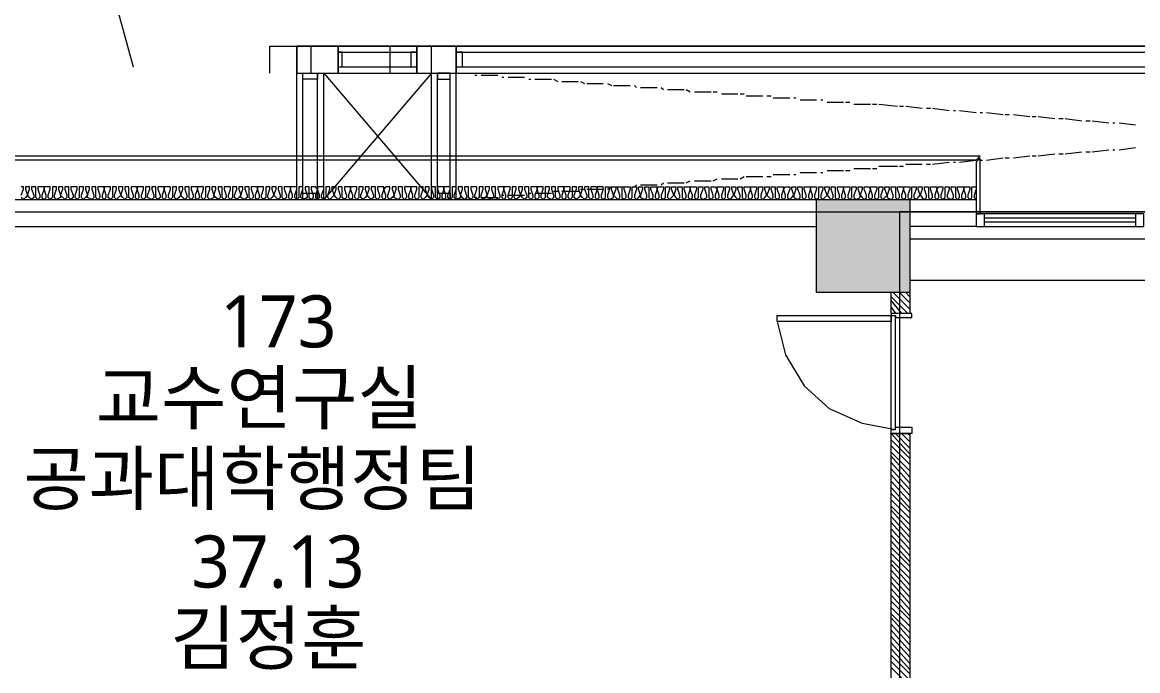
# Model space of a CAD drawing. Header units: millimetres. Extents: x -4011 to 126995, y -1911 to 106700.
# Drawn here: x 65137 to 73508, y 84288 to 89153 of the extents above; entities that cross this region are included whole.
import ezdxf

# ---------------------------------------------------------------- set-up
doc = ezdxf.new("R2010")
doc.units = ezdxf.units.MM
for name, color, linetype in [('PDF_문자', 7, 'Continuous'), ('PDF_솔리드 채우기', 7, 'Continuous'), ('PDF_형상', 7, 'Continuous')]:
    doc.layers.add(name, color=color, linetype=linetype)
doc.styles.add('PDF 맑은 고딕', font='malgun.ttf')

msp = doc.modelspace()

# ---------------------------------------------------------------- linework, layer by layer
at = {"layer": 'PDF_솔리드 채우기', "transparency": 33554559}
for points in [[(71098.4, 87823.8), (71797.9, 87823.8), (71797.9, 87823.8)], [(71098.4, 87823.8), (71797.9, 87823.8), (71797.9, 87823.8)], [(71098.4, 87823.8), (71797.9, 87823.8), (71797.9, 87823.8)], [(71098.4, 87823.8), (71797.9, 87823.8), (71797.9, 87823.8)], [(71098.4, 87823.8), (71797.9, 87823.8), (71797.9, 87823.8)], [(71098.4, 87823.8), (71797.9, 87823.8), (71797.9, 87823.8)], [(71098.4, 87823.8), (71797.9, 87823.8), (71797.9, 87823.8)], [(71098.4, 87823.8), (71797.9, 87823.8), (71797.9, 87823.8)], [(71098.4, 87823.8), (71797.9, 87823.8), (71797.9, 87823.8)], [(71098.4, 87823.8), (71098.4, 87808.3), (71797.9, 87808.3)], [(71098.4, 87823.8), (71797.9, 87823.8), (71797.9, 87808.3)], [(71098.4, 87808.3), (71797.9, 87808.3), (71797.9, 87808.3)], [(71098.4, 87808.3), (71797.9, 87808.3), (71797.9, 87808.3)], [(71098.4, 87808.3), (71797.9, 87808.3), (71797.9, 87808.3)], [(71098.4, 87808.3), (71797.9, 87808.3), (71797.9, 87808.3)], [(71098.4, 87808.3), (71797.9, 87808.3), (71797.9, 87808.3)], [(71098.4, 87808.3), (71797.9, 87808.3), (71797.9, 87808.3)], [(71098.4, 87808.3), (71098.4, 87792.7), (71797.9, 87792.7)], [(71098.4, 87808.3), (71797.9, 87808.3), (71797.9, 87792.7)], [(71098.4, 87792.7), (71797.9, 87792.7), (71797.9, 87792.7)], [(71098.4, 87792.7), (71797.9, 87792.7), (71797.9, 87792.7)], [(71098.4, 87792.7), (71797.9, 87792.7), (71797.9, 87792.7)], [(71098.4, 87792.7), (71797.9, 87792.7), (71797.9, 87792.7)], [(71098.4, 87792.7), (71797.9, 87792.7), (71797.9, 87792.7)], [(71098.4, 87792.7), (71797.9, 87792.7), (71797.9, 87792.7)], [(71098.4, 87792.7), (71797.9, 87792.7), (71797.9, 87792.7)], [(71098.4, 87792.7), (71797.9, 87792.7), (71797.9, 87792.7)], [(71098.4, 87792.7), (71797.9, 87792.7), (71797.9, 87792.7)], [(71098.4, 87792.7), (71797.9, 87792.7), (71797.9, 87792.7)], [(71098.4, 87792.7), (71797.9, 87792.7), (71797.9, 87792.7)], [(71098.4, 87792.7), (71797.9, 87792.7), (71797.9, 87792.7)], [(71098.4, 87792.7), (71098.4, 87777.2), (71797.9, 87777.2)], [(71098.4, 87792.7), (71797.9, 87792.7), (71797.9, 87777.2)], [(71098.4, 87777.2), (71797.9, 87777.2), (71797.9, 87777.2)], [(71098.4, 87777.2), (71797.9, 87777.2), (71797.9, 87777.2)], [(71098.4, 87777.2), (71797.9, 87777.2), (71797.9, 87777.2)], [(71098.4, 87777.2), (71797.9, 87777.2), (71797.9, 87777.2)], [(71098.4, 87777.2), (71797.9, 87777.2), (71797.9, 87777.2)], [(71098.4, 87777.2), (71797.9, 87777.2), (71797.9, 87777.2)], [(71098.4, 87777.2), (71797.9, 87777.2), (71797.9, 87777.2)], [(71098.4, 87777.2), (71797.9, 87777.2), (71797.9, 87777.2)], [(71098.4, 87777.2), (71797.9, 87777.2), (71797.9, 87777.2)], [(71098.4, 87777.2), (71797.9, 87777.2), (71797.9, 87777.2)], [(71098.4, 87777.2), (71797.9, 87777.2), (71797.9, 87777.2)], [(71098.4, 87777.2), (71797.9, 87777.2), (71797.9, 87777.2)], [(71098.4, 87777.2), (71098.4, 87217.6), (71797.9, 87217.6)], [(71098.4, 87777.2), (71797.9, 87777.2), (71797.9, 87217.6)], [(71098.4, 87217.6), (71098.4, 87124.3), (71797.9, 87124.3)], [(71098.4, 87217.6), (71797.9, 87217.6), (71797.9, 87124.3)], [(71098.4, 87124.3), (71797.9, 87124.3), (71797.9, 87124.3)]]:
    msp.add_solid(points, dxfattribs=at)
at = {"layer": 'PDF_형상', "lineweight": 5}
for points in [[(64725.4, 93466.3), (65300.5, 91321.2), (65051.8, 91041.4), (65673.6, 91057), (65424.9, 90808.3), (65968.9, 88818.7)], [(66994.8, 88772), (66994.8, 88974.1), (67305.7, 88974.1)], [(67196.9, 87823.8), (67196.9, 88772), (67507.8, 88772), (67507.8, 88974.1), (68098.4, 88974.1), (67507.8, 88974.1), (67507.8, 88772), (68098.4, 88772), (68098.4, 88974.1), (68393.8, 88974.1), (68393.8, 88772), (68393.8, 88974.1), (68098.4, 88974.1), (68098.4, 88772), (68393.8, 88772), (68502.6, 88772)], [(67305.7, 88772), (67305.7, 88974.1), (67896.4, 88974.1)], [(68207.3, 88772), (67399, 87823.8), (67399, 88772), (68207.3, 87823.8), (68207.3, 88772), (68207.3, 88974.1), (67896.4, 88974.1), (67896.4, 88772)], [(67507.8, 88927.5), (68098.4, 88927.5)], [(68207.3, 88974.1), (80658, 88974.1)], [(80844.6, 88974.1), (68393.8, 88974.1), (80844.6, 88974.1), (82383.4, 88974.1)], [(68393.8, 88927.5), (80844.6, 88927.5)], [(67507.8, 88818.7), (68098.4, 88818.7)], [(68393.8, 88818.7), (80844.6, 88818.7)], [(67243.5, 87823.8), (67243.5, 88772)], [(67352.3, 87823.8), (67352.3, 88772)], [(68253.9, 87823.8), (68253.9, 88772)], [(68347.1, 87823.8), (68347.1, 88772)], [(68502.6, 87823.8), (68393.8, 87823.8), (68393.8, 88772), (80844.6, 88772), (80751.3, 88772)], [(68533.7, 88756.5), (68549.2, 88756.5)], [(68580.3, 88756.5), (68704.7, 88756.5)], [(68735.8, 88740.9), (68751.3, 88740.9)], [(68782.4, 88740.9), (68906.7, 88740.9)], [(68253.9, 88725.4), (68347.1, 88725.4)], [(68937.8, 88725.4), (68953.4, 88725.4)], [(68984.5, 88725.4), (69108.8, 88725.4)], [(69124.4, 88725.4), (69155.4, 88709.8)], [(69186.5, 88709.8), (69310.9, 88709.8)], [(69326.4, 88709.8), (69357.5, 88694.3)], [(69373.1, 88694.3), (69497.4, 88694.3)], [(69528.5, 88694.3), (69559.6, 88678.8)], [(69575.1, 88678.8), (69699.5, 88678.8)], [(69730.6, 88678.8), (69746.1, 88663.2)], [(69777.2, 88663.2), (69901.6, 88663.2)], [(69932.6, 88663.2), (69948.2, 88647.7)], [(69979.3, 88647.7), (70103.6, 88647.7)], [(70119.2, 88647.7), (70150.3, 88632.1)], [(70181.3, 88632.1), (70305.7, 88632.1)], [(70321.2, 88632.1), (70352.3, 88632.1)], [(70383.4, 88616.6), (70507.8, 88616.6)], [(70523.3, 88616.6), (70554.4, 88616.6)], [(70569.9, 88601), (70694.3, 88601)], [(70725.4, 88601), (70756.5, 88601)], [(70772, 88585.5), (70896.4, 88585.5)], [(70927.5, 88585.5), (70943, 88585.5)], [(70974.1, 88569.9), (71098.4, 88569.9)], [(71129.5, 88569.9), (71145.1, 88569.9)], [(71176.2, 88554.4), (71300.5, 88554.4)], [(71316.1, 88554.4), (71347.1, 88554.4)], [(71378.2, 88538.9), (71502.6, 88538.9)], [(71518.1, 88538.9), (71549.2, 88538.9)], [(71564.8, 88538.9), (71704.7, 88523.3)], [(71720.2, 88523.3), (71751.3, 88523.3)], [(71766.8, 88523.3), (71891.2, 88507.8)], [(71922.3, 88507.8), (71953.4, 88507.8)], [(71968.9, 88507.8), (72093.3, 88492.2)], [(72124.3, 88492.2), (72139.9, 88492.2)], [(72171, 88492.2), (72295.3, 88476.7)], [(72326.4, 88476.7), (72342, 88476.7)], [(72373.1, 88476.7), (72497.4, 88461.1)], [(72512.9, 88461.1), (72544, 88461.1)], [(72575.1, 88461.1), (72699.5, 88445.6)], [(72715, 88445.6), (72746.1, 88445.6)], [(72761.7, 88445.6), (72886, 88430.1)], [(72917.1, 88430.1), (72948.2, 88430.1)], [(72963.7, 88430.1), (73088.1, 88414.5)], [(73119.2, 88414.5), (73150.3, 88414.5)], [(73165.8, 88414.5), (73290.2, 88399)], [(73321.2, 88399), (73336.8, 88399)], [(73367.9, 88399), (73492.2, 88383.4)], [(72575.1, 88134.7), (72699.5, 88150.3)], [(72715, 88150.3), (72746.1, 88150.3)], [(72761.7, 88150.3), (72886, 88165.8)], [(72917.1, 88165.8), (72948.2, 88165.8)], [(72963.7, 88165.8), (73088.1, 88181.3)], [(73119.2, 88181.3), (73150.3, 88181.3)], [(73165.8, 88181.3), (73290.2, 88196.9)], [(73321.2, 88196.9), (73336.8, 88196.9)], [(73367.9, 88196.9), (73492.2, 88212.4)], [(71564.8, 88072.5), (71704.7, 88072.5)], [(71720.2, 88072.5), (71751.3, 88072.5)], [(71766.8, 88088.1), (71891.2, 88088.1)], [(71922.3, 88088.1), (71953.4, 88088.1)], [(71968.9, 88088.1), (72093.3, 88103.6)], [(72124.3, 88103.6), (72139.9, 88103.6)], [(72171, 88103.6), (72295.3, 88119.2)], [(72326.4, 88119.2), (72342, 88119.2)], [(72373.1, 88119.2), (72497.4, 88134.7)], [(72512.9, 88134.7), (72544, 88134.7)], [(70321.2, 87963.7), (70352.3, 87979.3)], [(70383.4, 87979.3), (70507.8, 87979.3)], [(70523.3, 87979.3), (70554.4, 87994.8)], [(70569.9, 87994.8), (70694.3, 87994.8)], [(70725.4, 87994.8), (70756.5, 87994.8)], [(70772, 88010.4), (70896.4, 88010.4)], [(70927.5, 88010.4), (70943, 88010.4)], [(70974.1, 88025.9), (71098.4, 88025.9)], [(71129.5, 88025.9), (71145.1, 88025.9)], [(71176.2, 88041.4), (71300.5, 88041.4)], [(71316.1, 88041.4), (71347.1, 88041.4)], [(71378.2, 88057), (71502.6, 88057)], [(71518.1, 88057), (71549.2, 88057)], [(69326.4, 87901.6), (69357.5, 87901.6), (69373.1, 87854.9), (69373.1, 87839.4), (69357.5, 87823.8), (69342, 87839.4), (69326.4, 87854.9), (69342, 87901.6), (69342, 87917.1), (69326.4, 87917.1), (69310.9, 87917.1), (69310.9, 87901.6), (69326.4, 87854.9), (69310.9, 87839.4), (69295.3, 87823.8), (69279.8, 87839.4), (69279.8, 87854.9), (69295.3, 87901.6), (69295.3, 87917.1), (69279.8, 87917.1), (69264.2, 87917.1), (69264.2, 87901.6), (69264.2, 87854.9), (69264.2, 87839.4), (69248.7, 87823.8), (69233.2, 87839.4), (69233.2, 87854.9), (69248.7, 87901.6), (69248.7, 87917.1), (69233.2, 87917.1), (69217.6, 87917.1), (69202.1, 87917.1), (69202.1, 87901.6), (69202.1, 87917.1), (69186.5, 87917.1), (69171, 87917.1), (69155.4, 87917.1), (69155.4, 87901.6), (69171, 87854.9), (69171, 87839.4), (69155.4, 87823.8), (69139.9, 87839.4), (69139.9, 87854.9), (69139.9, 87901.6), (69139.9, 87917.1), (69124.4, 87917.1), (69108.8, 87917.1), (69108.8, 87901.6), (69124.4, 87854.9), (69124.4, 87839.4), (69108.8, 87823.8), (69077.7, 87839.4), (69077.7, 87854.9), (69093.3, 87901.6), (69093.3, 87917.1), (69077.7, 87917.1), (69062.2, 87917.1), (69062.2, 87901.6), (69062.2, 87854.9), (69062.2, 87839.4), (69046.6, 87823.8), (69031.1, 87839.4), (69031.1, 87854.9), (69046.6, 87901.6), (69046.6, 87917.1), (69031.1, 87917.1), (69015.5, 87917.1), (69000, 87917.1), (69000, 87901.6), (69000, 87917.1), (68984.5, 87917.1), (68968.9, 87917.1), (68953.4, 87917.1), (68953.4, 87901.6), (68968.9, 87854.9), (68968.9, 87839.4), (68953.4, 87823.8), (68937.8, 87839.4), (68937.8, 87854.9), (68937.8, 87901.6), (68937.8, 87917.1), (68922.3, 87917.1), (68906.7, 87917.1), (68906.7, 87901.6), (68922.3, 87854.9), (68922.3, 87839.4), (68906.7, 87823.8), (68891.2, 87839.4), (68875.6, 87854.9), (68891.2, 87901.6), (68891.2, 87917.1), (68875.6, 87917.1), (68860.1, 87917.1), (68860.1, 87901.6), (68875.6, 87854.9), (68860.1, 87839.4), (68844.6, 87823.8), (68829, 87839.4), (68829, 87854.9), (68844.6, 87901.6), (68844.6, 87917.1), (68829, 87917.1), (68813.5, 87917.1), (68813.5, 87901.6), (68813.5, 87854.9), (68813.5, 87839.4), (68797.9, 87823.8), (68782.4, 87839.4), (68782.4, 87854.9), (68797.9, 87901.6), (68797.9, 87917.1), (68782.4, 87917.1), (68766.8, 87917.1), (68751.3, 87917.1), (68751.3, 87901.6), (68751.3, 87917.1), (68735.8, 87917.1), (68720.2, 87917.1), (68704.7, 87917.1), (68704.7, 87901.6), (68720.2, 87854.9), (68720.2, 87839.4), (68704.7, 87823.8), (68689.1, 87839.4), (68689.1, 87854.9), (68689.1, 87901.6), (68689.1, 87917.1), (68673.6, 87917.1), (68658, 87917.1), (68658, 87901.6), (68673.6, 87854.9), (68673.6, 87839.4), (68658, 87823.8), (68626.9, 87839.4), (68626.9, 87854.9), (68642.5, 87901.6), (68642.5, 87917.1), (68626.9, 87917.1), (68611.4, 87917.1), (68611.4, 87901.6), (68626.9, 87854.9), (68611.4, 87839.4), (68595.9, 87823.8), (68580.3, 87839.4), (68580.3, 87854.9), (68595.9, 87901.6), (68595.9, 87917.1), (68580.3, 87917.1), (68564.8, 87917.1), (68564.8, 87901.6), (68564.8, 87854.9), (68564.8, 87839.4), (68549.2, 87823.8), (68533.7, 87839.4), (68533.7, 87854.9), (68549.2, 87901.6), (68549.2, 87917.1), (68533.7, 87917.1), (68518.1, 87917.1), (68502.6, 87917.1), (68502.6, 87901.6), (68518.1, 87854.9), (68518.1, 87839.4), (68502.6, 87823.8), (68487, 87839.4), (68487, 87854.9), (68487, 87901.6), (68487, 87917.1), (68471.5, 87917.1), (68456, 87917.1), (68456, 87901.6), (68471.5, 87854.9), (68471.5, 87839.4), (68456, 87823.8), (68440.4, 87839.4), (68424.9, 87854.9), (68440.4, 87901.6), (68440.4, 87917.1), (68424.9, 87917.1), (68409.3, 87917.1), (68409.3, 87901.6), (68424.9, 87854.9), (68424.9, 87839.4), (68393.8, 87823.8), (68378.2, 87839.4), (68378.2, 87854.9), (68393.8, 87901.6), (68393.8, 87917.1), (68378.2, 87917.1), (68362.7, 87917.1), (68362.7, 87901.6), (68362.7, 87854.9), (68362.7, 87839.4), (68347.1, 87823.8), (68331.6, 87839.4), (68331.6, 87854.9), (68347.1, 87901.6), (68347.1, 87917.1), (68331.6, 87917.1), (68316.1, 87917.1), (68300.5, 87917.1), (68300.5, 87901.6), (68300.5, 87917.1), (68285, 87917.1), (68269.4, 87917.1), (68253.9, 87917.1), (68253.9, 87901.6), (68269.4, 87854.9), (68269.4, 87839.4), (68253.9, 87823.8), (68238.3, 87839.4), (68238.3, 87854.9), (68238.3, 87901.6), (68238.3, 87917.1), (68222.8, 87917.1), (68207.3, 87917.1), (68207.3, 87901.6), (68222.8, 87854.9), (68222.8, 87839.4), (68207.3, 87823.8), (68191.7, 87839.4), (68176.2, 87854.9), (68191.7, 87901.6), (68191.7, 87917.1), (68176.2, 87917.1), (68160.6, 87917.1), (68160.6, 87901.6), (68176.2, 87854.9), (68160.6, 87839.4), (68145.1, 87823.8), (68129.5, 87839.4), (68129.5, 87854.9), (68145.1, 87901.6), (68145.1, 87917.1), (68129.5, 87917.1), (68114, 87917.1), (68114, 87901.6), (68114, 87854.9), (68114, 87839.4), (68098.4, 87823.8), (68082.9, 87839.4), (68082.9, 87854.9), (68098.4, 87901.6), (68098.4, 87917.1), (68082.9, 87917.1), (68067.4, 87917.1), (68051.8, 87917.1), (68051.8, 87901.6), (68051.8, 87917.1), (68036.3, 87917.1), (68020.7, 87917.1), (68005.2, 87917.1), (68005.2, 87901.6), (68020.7, 87854.9), (68020.7, 87839.4), (68005.2, 87823.8), (67989.6, 87839.4), (67989.6, 87854.9), (67989.6, 87901.6), (67989.6, 87917.1), (67974.1, 87917.1), (67958.5, 87917.1), (67958.5, 87901.6), (67974.1, 87854.9), (67974.1, 87839.4), (67958.5, 87823.8), (67927.5, 87839.4), (67927.5, 87854.9), (67943, 87901.6), (67943, 87917.1), (67927.5, 87917.1), (67911.9, 87917.1), (67911.9, 87901.6), (67927.5, 87854.9), (67911.9, 87839.4), (67896.4, 87823.8), (67880.8, 87839.4), (67880.8, 87854.9), (67896.4, 87901.6), (67896.4, 87917.1), (67880.8, 87917.1), (67865.3, 87917.1), (67849.7, 87901.6), (67849.7, 87917.1), (67834.2, 87917.1), (67818.6, 87917.1), (67803.1, 87917.1), (67803.1, 87901.6), (67818.6, 87854.9), (67818.6, 87839.4), (67803.1, 87823.8), (67787.6, 87839.4), (67787.6, 87854.9), (67787.6, 87901.6), (67787.6, 87917.1), (67772, 87917.1), (67756.5, 87917.1), (67756.5, 87901.6), (67772, 87854.9), (67772, 87839.4), (67756.5, 87823.8), (67740.9, 87839.4), (67725.4, 87854.9), (67740.9, 87901.6), (67740.9, 87917.1), (67725.4, 87917.1), (67709.8, 87917.1), (67709.8, 87901.6), (67725.4, 87854.9), (67709.8, 87839.4), (67694.3, 87823.8), (67678.8, 87839.4), (67678.8, 87854.9), (67694.3, 87901.6), (67694.3, 87917.1), (67678.8, 87917.1), (67663.2, 87917.1), (67663.2, 87901.6), (67663.2, 87854.9), (67663.2, 87839.4), (67647.7, 87823.8), (67632.1, 87839.4), (67632.1, 87854.9), (67647.7, 87901.6), (67647.7, 87917.1), (67632.1, 87917.1), (67616.6, 87917.1), (67601, 87917.1), (67601, 87901.6), (67601, 87917.1), (67585.5, 87917.1), (67569.9, 87917.1), (67554.4, 87917.1), (67554.4, 87901.6), (67569.9, 87854.9), (67569.9, 87839.4), (67554.4, 87823.8), (67538.9, 87839.4), (67538.9, 87854.9), (67538.9, 87901.6), (67538.9, 87917.1), (67523.3, 87917.1), (67507.8, 87917.1), (67507.8, 87901.6), (67523.3, 87854.9), (67523.3, 87839.4), (67507.8, 87823.8), (67492.2, 87839.4), (67476.7, 87854.9), (67492.2, 87901.6), (67492.2, 87917.1), (67476.7, 87917.1), (67461.1, 87917.1), (67461.1, 87901.6), (67476.7, 87854.9), (67461.1, 87839.4), (67445.6, 87823.8), (67430, 87839.4), (67430, 87854.9), (67445.6, 87901.6), (67445.6, 87917.1), (67430, 87917.1), (67414.5, 87917.1), (67414.5, 87901.6), (67414.5, 87854.9), (67414.5, 87839.4), (67399, 87823.8), (67383.4, 87839.4), (67383.4, 87854.9), (67399, 87901.6), (67399, 87917.1), (67383.4, 87917.1), (67367.9, 87917.1), (67352.3, 87917.1), (67352.3, 87901.6), (67336.8, 87917.1), (67321.2, 87917.1), (67305.7, 87917.1), (67305.7, 87901.6), (67321.2, 87854.9), (67321.2, 87839.4), (67305.7, 87823.8), (67290.1, 87839.4), (67290.1, 87854.9), (67290.1, 87901.6), (67290.1, 87917.1), (67274.6, 87917.1), (67259.1, 87917.1), (67259.1, 87901.6), (67274.6, 87854.9), (67274.6, 87839.4), (67243.5, 87823.8), (67228, 87839.4), (67228, 87854.9), (67243.5, 87901.6), (67243.5, 87917.1), (67228, 87917.1), (67212.4, 87917.1), (67212.4, 87901.6), (67212.4, 87854.9), (67212.4, 87839.4), (67196.9, 87823.8), (67181.3, 87839.4), (67181.3, 87854.9), (67196.9, 87901.6), (67196.9, 87917.1), (67181.3, 87917.1), (67165.8, 87917.1), (67150.3, 87917.1), (67150.3, 87901.6), (67150.3, 87917.1), (67134.7, 87917.1), (67119.2, 87917.1), (67103.6, 87917.1), (67103.6, 87901.6), (67119.2, 87854.9), (67119.2, 87839.4), (67103.6, 87823.8), (67088.1, 87839.4), (67088.1, 87854.9), (67088.1, 87901.6), (67088.1, 87917.1), (67072.5, 87917.1), (67057, 87917.1), (67057, 87901.6), (67072.5, 87854.9), (67072.5, 87839.4), (67057, 87823.8), (67041.4, 87839.4), (67025.9, 87854.9), (67041.4, 87901.6), (67041.4, 87917.1), (67025.9, 87917.1), (67010.4, 87917.1), (67010.4, 87901.6), (67025.9, 87854.9), (67010.4, 87839.4), (66994.8, 87823.8), (66979.3, 87839.4), (66979.3, 87854.9), (66994.8, 87901.6), (66994.8, 87917.1), (66979.3, 87917.1), (66963.7, 87917.1), (66963.7, 87901.6), (66963.7, 87854.9), (66963.7, 87839.4), (66948.2, 87823.8), (66932.6, 87839.4), (66932.6, 87854.9), (66948.2, 87901.6), (66948.2, 87917.1), (66932.6, 87917.1), (66917.1, 87917.1), (66901.5, 87917.1), (66901.5, 87901.6), (66901.5, 87917.1), (66886, 87917.1), (66870.5, 87917.1), (66854.9, 87917.1), (66854.9, 87901.6), (66870.5, 87854.9), (66870.5, 87839.4), (66854.9, 87823.8), (66839.4, 87839.4), (66839.4, 87854.9), (66839.4, 87901.6), (66839.4, 87917.1), (66823.8, 87917.1), (66808.3, 87917.1), (66808.3, 87901.6), (66823.8, 87854.9), (66823.8, 87839.4), (66808.3, 87823.8), (66777.2, 87839.4), (66777.2, 87854.9), (66792.7, 87901.6), (66792.7, 87917.1), (66777.2, 87917.1), (66761.7, 87917.1), (66761.7, 87901.6), (66777.2, 87854.9), (66761.7, 87839.4), (66746.1, 87823.8), (66730.6, 87839.4), (66730.6, 87854.9), (66746.1, 87901.6), (66746.1, 87917.1), (66730.6, 87917.1), (66715, 87917.1), (66715, 87901.6), (66715, 87854.9), (66715, 87839.4), (66699.5, 87823.8), (66683.9, 87839.4), (66683.9, 87854.9), (66699.5, 87901.6), (66699.5, 87917.1), (66683.9, 87917.1), (66668.4, 87917.1), (66652.8, 87917.1), (66652.8, 87901.6), (66668.4, 87854.9), (66668.4, 87839.4), (66652.8, 87823.8), (66637.3, 87839.4), (66637.3, 87854.9), (66637.3, 87901.6), (66637.3, 87917.1), (66621.8, 87917.1), (66606.2, 87917.1), (66606.2, 87901.6), (66621.8, 87854.9), (66621.8, 87839.4), (66606.2, 87823.8), (66590.7, 87839.4), (66575.1, 87854.9), (66590.7, 87901.6), (66590.7, 87917.1), (66575.1, 87917.1), (66559.6, 87917.1), (66559.6, 87901.6), (66575.1, 87854.9), (66575.1, 87839.4), (66544, 87823.8), (66528.5, 87839.4), (66528.5, 87854.9), (66544, 87901.6), (66544, 87917.1), (66528.5, 87917.1), (66512.9, 87917.1), (66512.9, 87901.6), (66512.9, 87854.9), (66512.9, 87839.4), (66497.4, 87823.8), (66481.9, 87839.4), (66481.9, 87854.9), (66497.4, 87901.6), (66497.4, 87917.1), (66481.9, 87917.1), (66466.3, 87917.1), (66450.8, 87917.1), (66450.8, 87901.6), (66450.8, 87917.1), (66435.2, 87917.1), (66419.7, 87917.1), (66404.1, 87917.1), (66404.1, 87901.6), (66419.7, 87854.9), (66419.7, 87839.4), (66404.1, 87823.8), (66388.6, 87839.4), (66388.6, 87854.9), (66388.6, 87901.6), (66388.6, 87917.1), (66373.1, 87917.1), (66357.5, 87917.1), (66357.5, 87901.6), (66373.1, 87854.9), (66373.1, 87839.4), (66357.5, 87823.8), (66342, 87839.4), (66326.4, 87854.9), (66342, 87901.6), (66342, 87917.1), (66326.4, 87917.1), (66310.9, 87917.1), (66310.9, 87901.6), (66326.4, 87854.9), (66310.9, 87839.4), (66295.3, 87823.8), (66279.8, 87839.4), (66279.8, 87854.9), (66295.3, 87901.6), (66295.3, 87917.1), (66279.8, 87917.1), (66264.2, 87917.1), (66264.2, 87901.6), (66264.2, 87854.9), (66264.2, 87839.4), (66248.7, 87823.8), (66233.2, 87839.4), (66233.2, 87854.9), (66248.7, 87901.6), (66248.7, 87917.1), (66233.2, 87917.1), (66217.6, 87917.1), (66202.1, 87917.1), (66202.1, 87901.6), (66202.1, 87917.1), (66186.5, 87917.1), (66171, 87917.1), (66155.4, 87917.1), (66155.4, 87901.6), (66171, 87854.9), (66171, 87839.4), (66155.4, 87823.8), (66139.9, 87839.4), (66139.9, 87854.9), (66139.9, 87901.6), (66139.9, 87917.1), (66124.3, 87917.1), (66108.8, 87917.1), (66108.8, 87901.6), (66124.3, 87854.9), (66124.3, 87839.4), (66108.8, 87823.8), (66077.7, 87839.4), (66077.7, 87854.9), (66093.3, 87901.6), (66093.3, 87917.1), (66077.7, 87917.1), (66062.2, 87917.1), (66062.2, 87901.6), (66062.2, 87854.9), (66062.2, 87839.4), (66046.6, 87823.8), (66031.1, 87839.4), (66031.1, 87854.9), (66046.6, 87901.6), (66046.6, 87917.1), (66031.1, 87917.1), (66015.5, 87917.1), (66000, 87917.1), (66000, 87901.6), (66000, 87917.1), (65984.5, 87917.1), (65968.9, 87917.1), (65953.4, 87917.1), (65953.4, 87901.6), (65968.9, 87854.9), (65968.9, 87839.4), (65953.4, 87823.8), (65937.8, 87839.4), (65937.8, 87854.9), (65937.8, 87901.6), (65937.8, 87917.1), (65922.3, 87917.1), (65906.7, 87917.1), (65906.7, 87901.6), (65922.3, 87854.9), (65922.3, 87839.4), (65906.7, 87823.8), (65891.2, 87839.4), (65875.6, 87854.9), (65891.2, 87901.6), (65891.2, 87917.1), (65875.6, 87917.1), (65860.1, 87917.1), (65860.1, 87901.6), (65875.6, 87854.9), (65860.1, 87839.4), (65844.6, 87823.8), (65829, 87839.4), (65829, 87854.9), (65844.6, 87901.6), (65844.6, 87917.1), (65829, 87917.1), (65813.5, 87917.1), (65813.5, 87901.6), (65813.5, 87854.9), (65813.5, 87839.4), (65797.9, 87823.8), (65782.4, 87839.4), (65782.4, 87854.9), (65797.9, 87901.6), (65797.9, 87917.1), (65782.4, 87917.1), (65766.8, 87917.1), (65751.3, 87917.1), (65751.3, 87901.6), (65751.3, 87917.1), (65735.7, 87917.1), (65720.2, 87917.1), (65704.7, 87917.1), (65704.7, 87901.6), (65720.2, 87854.9), (65720.2, 87839.4), (65704.7, 87823.8), (65689.1, 87839.4), (65689.1, 87854.9), (65689.1, 87901.6), (65689.1, 87917.1), (65673.6, 87917.1), (65658, 87917.1), (65658, 87901.6), (65673.6, 87854.9), (65673.6, 87839.4), (65658, 87823.8), (65626.9, 87839.4), (65626.9, 87854.9), (65642.5, 87901.6), (65642.5, 87917.1), (65626.9, 87917.1), (65611.4, 87917.1), (65611.4, 87901.6), (65626.9, 87854.9), (65611.4, 87839.4), (65595.9, 87823.8), (65580.3, 87839.4), (65580.3, 87854.9), (65595.9, 87901.6), (65595.9, 87917.1), (65580.3, 87917.1), (65564.8, 87917.1), (65564.8, 87901.6), (65564.8, 87854.9), (65564.8, 87839.4), (65549.2, 87823.8), (65533.7, 87839.4), (65533.7, 87854.9), (65549.2, 87901.6), (65549.2, 87917.1), (65533.7, 87917.1), (65518.1, 87917.1), (65502.6, 87917.1), (65502.6, 87901.6), (65518.1, 87854.9), (65518.1, 87839.4), (65502.6, 87823.8), (65487, 87839.4), (65487, 87854.9), (65487, 87901.6), (65487, 87917.1), (65471.5, 87917.1), (65456, 87917.1), (65456, 87901.6), (65471.5, 87854.9), (65471.5, 87839.4), (65456, 87823.8), (65440.4, 87839.4), (65424.9, 87854.9), (65440.4, 87901.6), (65440.4, 87917.1), (65424.9, 87917.1), (65409.3, 87917.1), (65409.3, 87901.6), (65424.9, 87854.9), (65424.9, 87839.4), (65393.8, 87823.8), (65378.2, 87839.4), (65378.2, 87854.9), (65393.8, 87901.6), (65393.8, 87917.1), (65378.2, 87917.1), (65362.7, 87917.1), (65362.7, 87901.6), (65362.7, 87854.9), (65362.7, 87839.4), (65347.1, 87823.8), (65331.6, 87839.4), (65331.6, 87854.9), (65347.1, 87901.6), (65347.1, 87917.1), (65331.6, 87917.1), (65316.1, 87917.1), (65300.5, 87917.1), (65300.5, 87901.6), (65300.5, 87917.1), (65285, 87917.1), (65269.4, 87917.1), (65253.9, 87917.1), (65253.9, 87901.6), (65269.4, 87854.9), (65269.4, 87839.4), (65253.9, 87823.8), (65238.3, 87839.4), (65238.3, 87854.9), (65238.3, 87901.6), (65238.3, 87917.1), (65222.8, 87917.1), (65207.3, 87917.1), (65207.3, 87901.6), (65222.8, 87854.9), (65222.8, 87839.4), (65207.3, 87823.8), (65191.7, 87839.4), (65176.2, 87854.9), (65191.7, 87901.6), (65191.7, 87917.1), (65176.2, 87917.1), (65160.6, 87917.1), (65160.6, 87901.6), (65176.2, 87854.9), (65160.6, 87839.4), (65145.1, 87823.8), (65129.5, 87839.4)], [(65129.5, 87854.9), (65145.1, 87901.6), (65145.1, 87917.1), (65129.5, 87917.1)], [(69373.1, 87901.6), (69497.4, 87901.6), (69497.4, 87917.1), (69481.9, 87917.1), (69466.3, 87917.1), (69450.8, 87917.1), (69450.8, 87901.6), (69450.8, 87917.1), (69435.2, 87917.1), (69419.7, 87917.1), (69404.1, 87917.1), (69404.1, 87901.6), (69419.7, 87854.9), (69419.7, 87839.4), (69404.1, 87823.8), (69388.6, 87839.4), (69388.6, 87854.9), (69388.6, 87901.6), (69388.6, 87917.1), (69373.1, 87917.1), (69357.5, 87917.1), (69357.5, 87901.6)], [(69497.4, 87901.6), (69481.9, 87854.9), (69481.9, 87839.4), (69497.4, 87823.8), (69513, 87839.4), (69513, 87854.9), (69513, 87901.6), (69513, 87917.1), (69528.5, 87917.1), (69544, 87917.1), (69544, 87901.6), (69528.5, 87854.9), (69528.5, 87839.4), (69544, 87823.8), (69575.1, 87839.4), (69575.1, 87854.9), (69559.6, 87901.6), (69559.6, 87917.1), (69575.1, 87917.1), (69590.7, 87917.1), (69590.7, 87901.6), (69575.1, 87854.9), (69590.7, 87839.4), (69606.2, 87823.8), (69621.8, 87839.4), (69621.8, 87854.9), (69606.2, 87901.6), (69606.2, 87917.1), (69621.8, 87917.1), (69637.3, 87917.1), (69637.3, 87901.6), (69637.3, 87854.9), (69637.3, 87839.4), (69652.9, 87823.8), (69668.4, 87839.4), (69668.4, 87854.9), (69652.9, 87901.6), (69652.9, 87917.1), (69668.4, 87917.1), (69683.9, 87917.1), (69699.5, 87917.1), (69699.5, 87901.6), (69683.9, 87854.9), (69683.9, 87839.4), (69699.5, 87823.8), (69715, 87839.4), (69715, 87854.9), (69715, 87901.6), (69715, 87917.1), (69730.6, 87917.1), (69746.1, 87917.1), (69746.1, 87901.6), (69730.6, 87854.9), (69730.6, 87839.4), (69746.1, 87823.8), (69761.7, 87839.4), (69777.2, 87854.9), (69761.7, 87901.6), (69761.7, 87917.1), (69777.2, 87917.1), (69792.7, 87917.1), (69792.7, 87901.6), (69777.2, 87854.9), (69777.2, 87839.4), (69808.3, 87823.8), (69823.8, 87839.4), (69823.8, 87854.9), (69808.3, 87901.6), (69808.3, 87917.1), (69823.8, 87917.1), (69839.4, 87917.1), (69839.4, 87901.6), (69839.4, 87854.9), (69839.4, 87839.4), (69854.9, 87823.8), (69870.5, 87839.4), (69870.5, 87854.9), (69854.9, 87901.6), (69854.9, 87917.1), (69870.5, 87917.1), (69886, 87917.1), (69901.6, 87917.1), (69901.6, 87901.6), (69901.6, 87917.1), (69917.1, 87917.1), (69932.6, 87917.1), (69948.2, 87917.1), (69948.2, 87901.6), (69932.6, 87854.9), (69932.6, 87839.4), (69948.2, 87823.8), (69963.7, 87839.4), (69963.7, 87854.9), (69963.7, 87901.6), (69963.7, 87917.1), (69979.3, 87917.1), (69994.8, 87917.1), (69994.8, 87901.6), (69979.3, 87854.9), (69979.3, 87839.4), (69994.8, 87823.8), (70010.4, 87839.4), (70025.9, 87854.9), (70010.4, 87901.6), (70010.4, 87917.1), (70025.9, 87917.1), (70041.5, 87917.1), (70041.5, 87901.6), (70025.9, 87854.9), (70041.5, 87839.4), (70057, 87823.8), (70072.5, 87839.4), (70072.5, 87854.9), (70057, 87901.6), (70057, 87917.1), (70072.5, 87917.1), (70088.1, 87917.1), (70088.1, 87901.6), (70088.1, 87854.9), (70088.1, 87839.4), (70103.6, 87823.8), (70119.2, 87839.4), (70119.2, 87854.9), (70103.6, 87901.6), (70103.6, 87917.1), (70119.2, 87917.1), (70134.7, 87917.1), (70150.3, 87917.1), (70150.3, 87901.6), (70150.3, 87917.1), (70165.8, 87917.1), (70181.3, 87917.1), (70196.9, 87917.1), (70196.9, 87901.6), (70181.3, 87854.9), (70181.3, 87839.4), (70196.9, 87823.8), (70212.4, 87839.4), (70212.4, 87854.9), (70212.4, 87901.6), (70212.4, 87917.1), (70228, 87917.1), (70243.5, 87917.1), (70243.5, 87901.6), (70228, 87854.9), (70228, 87839.4), (70243.5, 87823.8), (70274.6, 87839.4), (70274.6, 87854.9), (70259.1, 87901.6), (70259.1, 87917.1), (70274.6, 87917.1), (70290.2, 87917.1), (70290.2, 87901.6), (70290.2, 87854.9), (70290.2, 87839.4), (70305.7, 87823.8), (70321.2, 87839.4), (70321.2, 87854.9), (70305.7, 87901.6), (70305.7, 87917.1), (70321.2, 87917.1), (70336.8, 87917.1), (70352.3, 87901.6), (70352.3, 87917.1), (70367.9, 87917.1), (70383.4, 87917.1), (70399, 87917.1), (70399, 87901.6), (70383.4, 87854.9), (70383.4, 87839.4), (70399, 87823.8), (70414.5, 87839.4), (70414.5, 87854.9), (70414.5, 87901.6), (70414.5, 87917.1), (70430.1, 87917.1), (70445.6, 87917.1), (70445.6, 87901.6), (70430.1, 87854.9), (70430.1, 87839.4), (70445.6, 87823.8), (70461.1, 87839.4), (70476.7, 87854.9), (70461.1, 87901.6), (70461.1, 87917.1), (70476.7, 87917.1), (70492.2, 87917.1), (70492.2, 87901.6), (70476.7, 87854.9), (70492.2, 87839.4), (70507.8, 87823.8), (70523.3, 87839.4), (70523.3, 87854.9), (70507.8, 87901.6), (70507.8, 87917.1), (70523.3, 87917.1), (70538.9, 87917.1), (70538.9, 87901.6), (70538.9, 87854.9), (70538.9, 87839.4), (70554.4, 87823.8), (70569.9, 87839.4), (70569.9, 87854.9), (70554.4, 87901.6), (70554.4, 87917.1), (70569.9, 87917.1), (70585.5, 87917.1), (70601, 87917.1), (70601, 87901.6), (70601, 87917.1), (70616.6, 87917.1), (70632.1, 87917.1), (70647.7, 87917.1), (70647.7, 87901.6), (70632.1, 87854.9), (70632.1, 87839.4), (70647.7, 87823.8), (70663.2, 87839.4), (70663.2, 87854.9), (70663.2, 87901.6), (70663.2, 87917.1), (70678.8, 87917.1), (70694.3, 87917.1), (70694.3, 87901.6), (70678.8, 87854.9), (70678.8, 87839.4), (70694.3, 87823.8), (70709.8, 87839.4), (70725.4, 87854.9), (70709.8, 87901.6), (70709.8, 87917.1), (70725.4, 87917.1), (70740.9, 87917.1), (70740.9, 87901.6), (70725.4, 87854.9), (70740.9, 87839.4), (70756.5, 87823.8), (70772, 87839.4), (70772, 87854.9), (70756.5, 87901.6), (70756.5, 87917.1), (70772, 87917.1), (70787.6, 87917.1), (70787.6, 87901.6), (70787.6, 87854.9), (70787.6, 87839.4), (70803.1, 87823.8), (70818.7, 87839.4), (70818.7, 87854.9), (70803.1, 87901.6), (70803.1, 87917.1), (70818.7, 87917.1), (70834.2, 87917.1), (70849.7, 87917.1), (70849.7, 87901.6), (70865.3, 87917.1), (70880.8, 87917.1), (70896.4, 87917.1), (70896.4, 87901.6), (70880.8, 87854.9), (70880.8, 87839.4), (70896.4, 87823.8), (70911.9, 87839.4), (70927.5, 87854.9), (70911.9, 87901.6), (70911.9, 87917.1), (70927.5, 87917.1), (70943, 87917.1), (70943, 87901.6), (70927.5, 87854.9), (70927.5, 87839.4), (70958.5, 87823.8), (70974.1, 87839.4), (70974.1, 87854.9), (70958.5, 87901.6), (70958.5, 87917.1), (70974.1, 87917.1), (70989.6, 87917.1), (70989.6, 87901.6), (70989.6, 87854.9), (70989.6, 87839.4), (71005.2, 87823.8), (71020.7, 87839.4), (71020.7, 87854.9), (71005.2, 87901.6), (71005.2, 87917.1), (71020.7, 87917.1), (71036.3, 87917.1), (71051.8, 87917.1), (71051.8, 87901.6), (71051.8, 87917.1), (71067.4, 87917.1), (71082.9, 87917.1), (71098.4, 87917.1), (71098.4, 87901.6), (71082.9, 87854.9), (71082.9, 87839.4), (71098.4, 87823.8), (71114, 87839.4), (71114, 87854.9), (71114, 87901.6), (71114, 87917.1), (71129.5, 87917.1), (71145.1, 87917.1), (71145.1, 87901.6), (71129.5, 87854.9), (71129.5, 87839.4), (71145.1, 87823.8), (71160.6, 87839.4), (71176.2, 87854.9), (71160.6, 87901.6), (71160.6, 87917.1), (71176.2, 87917.1), (71191.7, 87917.1), (71191.7, 87901.6), (71176.2, 87854.9), (71191.7, 87839.4), (71207.3, 87823.8), (71222.8, 87839.4), (71222.8, 87854.9), (71207.3, 87901.6), (71207.3, 87917.1), (71222.8, 87917.1), (71238.3, 87917.1), (71238.3, 87901.6), (71238.3, 87854.9), (71238.3, 87839.4), (71253.9, 87823.8), (71269.4, 87839.4), (71269.4, 87854.9), (71253.9, 87901.6), (71253.9, 87917.1), (71269.4, 87917.1), (71285, 87917.1), (71300.5, 87917.1), (71300.5, 87901.6), (71300.5, 87917.1), (71316.1, 87917.1), (71331.6, 87917.1), (71347.1, 87917.1), (71347.1, 87901.6), (71331.6, 87854.9), (71331.6, 87839.4), (71347.1, 87823.8), (71362.7, 87839.4), (71362.7, 87854.9), (71362.7, 87901.6), (71362.7, 87917.1), (71378.2, 87917.1), (71393.8, 87917.1), (71393.8, 87901.6), (71378.2, 87854.9), (71378.2, 87839.4), (71393.8, 87823.8), (71424.9, 87839.4), (71424.9, 87854.9), (71409.3, 87901.6), (71409.3, 87917.1), (71424.9, 87917.1), (71440.4, 87917.1), (71440.4, 87901.6), (71424.9, 87854.9), (71440.4, 87839.4), (71456, 87823.8), (71471.5, 87839.4), (71471.5, 87854.9), (71456, 87901.6), (71456, 87917.1), (71471.5, 87917.1), (71487, 87917.1), (71502.6, 87901.6), (71502.6, 87917.1), (71518.1, 87917.1), (71533.7, 87917.1), (71549.2, 87917.1), (71549.2, 87901.6), (71533.7, 87854.9), (71533.7, 87839.4), (71549.2, 87823.8), (71564.8, 87839.4), (71564.8, 87854.9), (71564.8, 87901.6), (71564.8, 87917.1), (71580.3, 87917.1), (71595.9, 87917.1), (71595.9, 87901.6), (71580.3, 87854.9), (71580.3, 87839.4), (71595.9, 87823.8), (71611.4, 87839.4), (71626.9, 87854.9), (71611.4, 87901.6), (71611.4, 87917.1), (71626.9, 87917.1), (71642.5, 87917.1), (71642.5, 87901.6), (71626.9, 87854.9), (71626.9, 87839.4), (71658, 87823.8), (71673.6, 87839.4), (71673.6, 87854.9), (71658, 87901.6), (71658, 87917.1), (71673.6, 87917.1), (71689.1, 87917.1), (71689.1, 87901.6), (71689.1, 87854.9), (71689.1, 87839.4), (71704.7, 87823.8), (71720.2, 87839.4), (71720.2, 87854.9), (71704.7, 87901.6), (71704.7, 87917.1), (71720.2, 87917.1), (71735.7, 87917.1), (71751.3, 87917.1), (71751.3, 87901.6), (71751.3, 87917.1), (71766.8, 87917.1), (71782.4, 87917.1), (71797.9, 87917.1), (71797.9, 87901.6), (71782.4, 87854.9), (71782.4, 87839.4), (71797.9, 87823.8), (71813.5, 87839.4), (71813.5, 87854.9), (71813.5, 87901.6), (71813.5, 87917.1), (71829, 87917.1), (71844.6, 87917.1), (71844.6, 87901.6), (71829, 87854.9), (71829, 87839.4), (71844.6, 87823.8), (71860.1, 87839.4), (71875.6, 87854.9), (71860.1, 87901.6), (71860.1, 87917.1), (71875.6, 87917.1), (71891.2, 87917.1), (71891.2, 87901.6), (71875.6, 87854.9), (71891.2, 87839.4), (71906.7, 87823.8), (71922.3, 87839.4), (71922.3, 87854.9), (71906.7, 87901.6), (71906.7, 87917.1), (71922.3, 87917.1), (71937.8, 87917.1), (71937.8, 87901.6), (71937.8, 87854.9), (71937.8, 87839.4), (71953.4, 87823.8), (71968.9, 87839.4), (71968.9, 87854.9), (71953.4, 87901.6), (71953.4, 87917.1), (71968.9, 87917.1), (71984.5, 87917.1), (72000, 87917.1), (72000, 87901.6), (72015.5, 87917.1), (72031.1, 87917.1), (72046.6, 87917.1), (72046.6, 87901.6), (72031.1, 87854.9), (72031.1, 87839.4), (72046.6, 87823.8), (72062.2, 87839.4), (72062.2, 87854.9), (72062.2, 87901.6), (72062.2, 87917.1), (72077.7, 87917.1), (72093.3, 87917.1), (72093.3, 87901.6), (72077.7, 87854.9), (72077.7, 87839.4), (72108.8, 87823.8), (72124.3, 87839.4), (72124.3, 87854.9), (72108.8, 87901.6), (72108.8, 87917.1), (72124.3, 87917.1), (72139.9, 87917.1), (72139.9, 87901.6), (72139.9, 87854.9), (72139.9, 87839.4), (72155.4, 87823.8), (72171, 87839.4), (72171, 87854.9), (72155.4, 87901.6), (72155.4, 87917.1), (72171, 87917.1), (72186.5, 87917.1), (72202.1, 87917.1), (72202.1, 87901.6), (72202.1, 87917.1), (72217.6, 87917.1), (72233.2, 87917.1), (72248.7, 87917.1), (72248.7, 87901.6), (72233.2, 87854.9), (72233.2, 87839.4), (72248.7, 87823.8), (72264.2, 87839.4), (72264.2, 87854.9), (72264.2, 87901.6), (72264.2, 87917.1), (72279.8, 87917.1), (72295.3, 87917.1), (72295.3, 87901.6), (72279.8, 87854.9), (72279.8, 87839.4), (72295.3, 87823.8), (72295.3, 87621.8), (73554.4, 87621.8)], [(69528.5, 87901.6), (69559.6, 87917.1)], [(69575.1, 87917.1), (69699.5, 87917.1)], [(69730.6, 87917.1), (69746.1, 87932.6)], [(69777.2, 87932.6), (69901.6, 87932.6)], [(69932.6, 87932.6), (69948.2, 87948.2)], [(69979.3, 87948.2), (70103.6, 87948.2)], [(70119.2, 87948.2), (70150.3, 87963.7)], [(70181.3, 87963.7), (70305.7, 87963.7)], [(62953.4, 87823.8), (71098.4, 87823.8)], [(68253.9, 87870.5), (68347.1, 87870.5)], [(68533.7, 87839.4), (68549.2, 87839.4)], [(68580.3, 87839.4), (68704.7, 87839.4)], [(68735.8, 87854.9), (68751.3, 87854.9)], [(68782.4, 87854.9), (68906.7, 87854.9)], [(68937.8, 87870.5), (68953.4, 87870.5)], [(68984.5, 87870.5), (69108.8, 87870.5)], [(69124.4, 87886), (69155.4, 87886)], [(69186.5, 87886), (69310.9, 87886)], [(71797.9, 87823.8), (72295.3, 87823.8)], [(62440.4, 61228), (62440.4, 87730.6), (80953.4, 87730.6), (80953.4, 65269.4)], [(74098.4, 64974.1), (74098.4, 87730.6), (71720.2, 87730.6), (71720.2, 64974.1)], [(73554.4, 87715), (72295.3, 87715), (72295.3, 87621.8), (71797.9, 87621.8)], [(72295.3, 87621.8), (72357.5, 87621.8), (72357.5, 87715), (72295.3, 87715)], [(73492.2, 87683.9), (72357.5, 87683.9)], [(73492.2, 87652.8), (72357.5, 87652.8)], [(62953.4, 87621.8), (71098.4, 87621.8)], [(71797.9, 87528.5), (74020.7, 87528.5)], [(71797.9, 87217.6), (74020.7, 87217.6)], [(71797.9, 87124.3), (71797.9, 86968.9), (71658, 86968.9), (71658, 87124.3)], [(71658, 87093.3), (71782.4, 86968.9)], [(71658, 87062.2), (71735.7, 86968.9)], [(71673.6, 87124.3), (71797.9, 87000)], [(71720.2, 87124.3), (71797.9, 87046.6)], [(71766.8, 87124.3), (71797.9, 87093.3)], [(71658, 87015.5), (71689.1, 86968.9)], [(70803.1, 86906.7), (70865.3, 86658), (71005.2, 86424.9), (71191.7, 86253.9), (71440.4, 86145.1), (71689.1, 86098.4), (71689.1, 86953.4)], [(71658, 86098.4), (71658, 86953.4)], [(71658, 86067.4), (71797.9, 85911.9)], [(71689.1, 86067.4), (71797.9, 85958.5)], [(71735.7, 86067.4), (71797.9, 86005.2)], [(71782.4, 86067.4), (71797.9, 86051.8)], [(71658, 86020.7), (71797.9, 85880.8)], [(71658, 85974.1), (71797.9, 85834.2)], [(71658, 85927.5), (71797.9, 85787.6)], [(71658, 85896.4), (71797.9, 85740.9)], [(71658, 85849.7), (71797.9, 85694.3)], [(71658, 85803.1), (71797.9, 85647.7)], [(71658, 85756.5), (71797.9, 85601)], [(71658, 85709.8), (71797.9, 85554.4)], [(71658, 85663.2), (71797.9, 85507.8)], [(71658, 85616.6), (71797.9, 85476.7)], [(71658, 85569.9), (71797.9, 85430)], [(71658, 85523.3), (71797.9, 85383.4)], [(71658, 85492.2), (71797.9, 85336.8)], [(71658, 85445.6), (71797.9, 85290.2)], [(71658, 85399), (71797.9, 85243.5)], [(71658, 85352.3), (71797.9, 85196.9)], [(71658, 85305.7), (71797.9, 85150.3)], [(71658, 85259.1), (71797.9, 85103.6)], [(71658, 85212.4), (71797.9, 85072.5)], [(71658, 85165.8), (71797.9, 85025.9)], [(71658, 85119.2), (71797.9, 84979.3)], [(71658, 85088.1), (71797.9, 84932.6)], [(71658, 85041.4), (71797.9, 84886)], [(71658, 84994.8), (71797.9, 84839.4)], [(71658, 84948.2), (71797.9, 84792.7)], [(71658, 84901.6), (71797.9, 84746.1)], [(71658, 84854.9), (71797.9, 84699.5)], [(71658, 84808.3), (71797.9, 84668.4)], [(71658, 84761.7), (71797.9, 84621.8)], [(71658, 84715), (71797.9, 84575.1)], [(71658, 84683.9), (71797.9, 84528.5)], [(71658, 84637.3), (71797.9, 84481.9)], [(71658, 84590.7), (71797.9, 84435.2)], [(71658, 84544), (71797.9, 84388.6)], [(71658, 84497.4), (71797.9, 84342)], [(71658, 84450.8), (71797.9, 84295.3)], [(71658, 84404.1), (71797.9, 84264.2)], [(71658, 84357.5), (71797.9, 84217.6)], [(71658, 84310.9), (71797.9, 84171)]]:
    msp.add_lwpolyline(points, dxfattribs=at)
for points in [[(67507.8, 88974.1), (67196.9, 88974.1), (67196.9, 88772), (67196.9, 88974.1)], [(67507.8, 88927.5), (67507.8, 88818.7), (67538.9, 88818.7), (67538.9, 88927.5)], [(68051.8, 88927.5), (68051.8, 88818.7), (68098.4, 88818.7), (68098.4, 88927.5)], [(68393.8, 88927.5), (68393.8, 88818.7), (68440.4, 88818.7), (68440.4, 88927.5)], [(67243.5, 88725.4), (67243.5, 88772), (67352.3, 88772), (67352.3, 88725.4)], [(68253.9, 88772), (68253.9, 88725.4), (68347.1, 88725.4), (68347.1, 88772)], [(72326.4, 88150.3), (72295.3, 88119.2), (62067.4, 88119.2), (62036.3, 88150.3)], [(72295.3, 87715), (72326.4, 87715), (72326.4, 88134.7), (72295.3, 88103.6)], [(65300.5, 87901.6), (65285, 87854.9), (65285, 87839.4), (65300.5, 87823.8), (65316.1, 87839.4), (65316.1, 87854.9)], [(65751.3, 87901.6), (65735.7, 87854.9), (65735.7, 87839.4), (65751.3, 87823.8), (65766.8, 87839.4), (65766.8, 87854.9)], [(66000, 87901.6), (65984.5, 87854.9), (65984.5, 87839.4), (66000, 87823.8), (66015.5, 87839.4), (66015.5, 87854.9)], [(66202.1, 87901.6), (66186.5, 87854.9), (66186.5, 87839.4), (66202.1, 87823.8), (66217.6, 87839.4), (66217.6, 87854.9)], [(66450.8, 87901.6), (66435.2, 87854.9), (66435.2, 87839.4), (66450.8, 87823.8), (66466.3, 87839.4), (66466.3, 87854.9)], [(66901.5, 87901.6), (66886, 87854.9), (66886, 87839.4), (66901.5, 87823.8), (66917.1, 87839.4), (66917.1, 87854.9)], [(67150.3, 87901.6), (67134.7, 87854.9), (67134.7, 87839.4), (67150.3, 87823.8), (67165.8, 87839.4), (67165.8, 87854.9)], [(67352.3, 87901.6), (67336.8, 87854.9), (67336.8, 87839.4), (67352.3, 87823.8), (67367.9, 87839.4), (67367.9, 87854.9)], [(67601, 87901.6), (67585.5, 87854.9), (67585.5, 87839.4), (67601, 87823.8), (67616.6, 87839.4), (67616.6, 87854.9)], [(67849.7, 87901.6), (67834.2, 87854.9), (67834.2, 87839.4), (67849.7, 87823.8), (67865.3, 87839.4), (67865.3, 87854.9)], [(68051.8, 87901.6), (68036.3, 87854.9), (68036.3, 87839.4), (68051.8, 87823.8), (68067.4, 87839.4), (68067.4, 87854.9)], [(68300.5, 87901.6), (68285, 87854.9), (68285, 87839.4), (68300.5, 87823.8), (68316.1, 87839.4), (68316.1, 87854.9)], [(68751.3, 87901.6), (68735.8, 87854.9), (68735.8, 87839.4), (68751.3, 87823.8), (68766.8, 87839.4), (68766.8, 87854.9)], [(69000, 87901.6), (68984.5, 87854.9), (68984.5, 87839.4), (69000, 87823.8), (69015.5, 87839.4), (69015.5, 87854.9)], [(69202.1, 87901.6), (69186.5, 87854.9), (69186.5, 87839.4), (69202.1, 87823.8), (69217.6, 87839.4), (69217.6, 87854.9)], [(69450.8, 87901.6), (69435.2, 87854.9), (69435.2, 87839.4), (69450.8, 87823.8), (69466.3, 87839.4), (69466.3, 87854.9)], [(69901.6, 87901.6), (69886, 87854.9), (69886, 87839.4), (69901.6, 87823.8), (69917.1, 87839.4), (69917.1, 87854.9)], [(70150.3, 87901.6), (70134.7, 87854.9), (70134.7, 87839.4), (70150.3, 87823.8), (70165.8, 87839.4), (70165.8, 87854.9)], [(70352.3, 87901.6), (70336.8, 87854.9), (70336.8, 87839.4), (70352.3, 87823.8), (70367.9, 87839.4), (70367.9, 87854.9)], [(70601, 87901.6), (70585.5, 87854.9), (70585.5, 87839.4), (70601, 87823.8), (70616.6, 87839.4), (70616.6, 87854.9)], [(70849.7, 87901.6), (70834.2, 87854.9), (70834.2, 87839.4), (70849.7, 87823.8), (70865.3, 87839.4), (70865.3, 87854.9)], [(71051.8, 87901.6), (71036.3, 87854.9), (71036.3, 87839.4), (71051.8, 87823.8), (71067.4, 87839.4), (71067.4, 87854.9)], [(71300.5, 87901.6), (71285, 87854.9), (71285, 87839.4), (71300.5, 87823.8), (71316.1, 87839.4), (71316.1, 87854.9)], [(71502.6, 87901.6), (71487, 87854.9), (71487, 87839.4), (71502.6, 87823.8), (71518.1, 87839.4), (71518.1, 87854.9)], [(71751.3, 87901.6), (71735.7, 87854.9), (71735.7, 87839.4), (71751.3, 87823.8), (71766.8, 87839.4), (71766.8, 87854.9)], [(72000, 87901.6), (71984.5, 87854.9), (71984.5, 87839.4), (72000, 87823.8), (72015.5, 87839.4), (72015.5, 87854.9)], [(72202.1, 87901.6), (72186.5, 87854.9), (72186.5, 87839.4), (72202.1, 87823.8), (72217.6, 87839.4), (72217.6, 87854.9)], [(67243.5, 87823.8), (67243.5, 87870.5), (67352.3, 87870.5), (67352.3, 87823.8)], [(68253.9, 87823.8), (68253.9, 87870.5), (68347.1, 87870.5), (68347.1, 87823.8)], [(71098.4, 87124.3), (71098.4, 87823.8), (71797.9, 87823.8), (71797.9, 87124.3)], [(71720.2, 83720.2), (62440.4, 83720.2), (62440.4, 87730.6), (71720.2, 87730.6)], [(73554.4, 87715), (73492.2, 87715), (73492.2, 87621.8), (73554.4, 87621.8)], [(70803.1, 86953.4), (71658, 86953.4), (71658, 86906.7), (70803.1, 86906.7)], [(71813.5, 86968.9), (71658, 86968.9), (71658, 86953.4), (71689.1, 86953.4), (71689.1, 86937.8), (71797.9, 86937.8), (71813.5, 86937.8)], [(71813.5, 86067.4), (71658, 86067.4), (71658, 86098.4), (71689.1, 86098.4), (71689.1, 86114), (71797.9, 86114), (71813.5, 86114)], [(71658, 86067.4), (71797.9, 86067.4), (71797.9, 81373.1), (71658, 81373.1)]]:
    msp.add_lwpolyline(points, close=True, dxfattribs=at)

# ---------------------------------------------------------------- texts
at = {"layer": 'PDF_문자', "char_height": 391.03, "attachment_point": 4, "style": 'PDF 맑은 고딕'}
for s, insert in [('173', (66621.9, 86906)), ('교수연구실', (65688.9, 86315.7)), ('공과대학행정팀', (65144.8, 85709.1)), ('37.13', (66404.3, 85103.1)), ('김정훈', (66248.7, 84512.2))]:
    msp.add_mtext(s, dxfattribs=dict(at, insert=insert))

doc.saveas('drawing.dxf')
